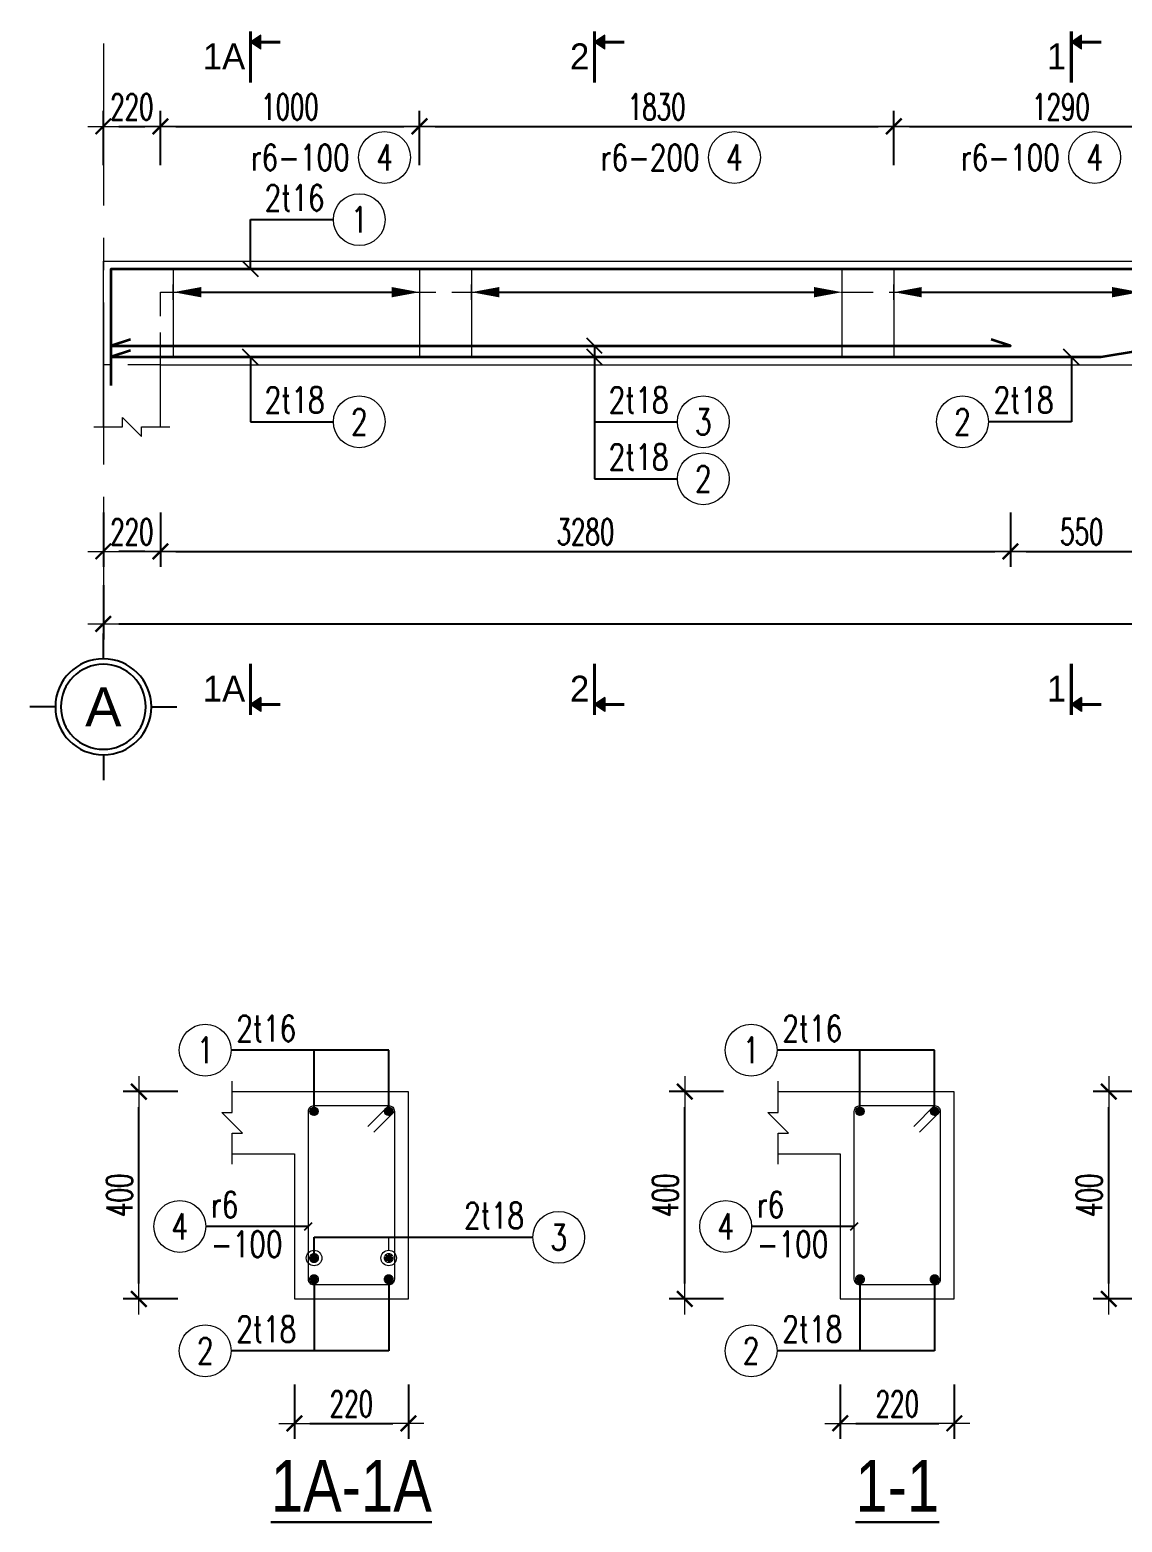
# Model space of a CAD drawing. Header units: millimetres. Extents: x -529861 to -223882, y -171969 to 61504.
# Drawn here: x -382178 to -377964, y -95928 to -90169 of the extents above; entities that cross this region are included whole.
import ezdxf
from ezdxf.enums import TextEntityAlignment as Align

# ---------------------------------------------------------------- set-up
doc = ezdxf.new("R2010")
doc.units = ezdxf.units.MM
doc.header["$LTSCALE"] = 5000
doc.linetypes.add('CENTER', pattern=[2, 1.25, -0.25, 0.25, -0.25])
doc.linetypes.add('HIDDEN', pattern=[0.375, 0.25, -0.125])
doc.layers.get('Defpoints').update_dxf_attribs({"color": 143})
for name, color, linetype, lineweight in [('dim', 8, 'Continuous', 18), ('kata_dim', 8, 'Continuous', 15), ('kata_grid', 8, 'CENTER', 5), ('kata_net khuat', 9, 'HIDDEN', 5), ('kata_net manh', 8, 'Continuous', 5), ('kata_net thay', 4, 'Continuous', 20), ('kata_text', 7, 'Continuous', 30), ('kata_thep chu', 1, 'Continuous', 35), ('kata_thep dai', 220, 'Continuous', 20)]:
    doc.layers.add(name, color=color, linetype=linetype, lineweight=lineweight)
doc.layers.add('text', color=255, linetype='Continuous')
doc.styles.add('AVANH', font='')
doc.styles.add('General text 1', font='')
doc.styles.add('kata_text', font='arial.ttf', dxfattribs={"width": 0.8})
doc.styles.add('vnsimpli', font='vnsimli.shx', dxfattribs={"width": 0.65})
doc.styles.get('AVANH').set_extended_font_data('.VnArialH')
doc.styles.get('General text 1').set_extended_font_data('.VnAvantH')
doc.dimstyles.new('kata_dim_20', dxfattribs={"dimscale": 20, "dimtxt": 2.5, "dimasz": 1.5, "dimexe": 1.5, "dimexo": 2.5, "dimtad": 1, "dimdec": 0, "dimzin": 0, "dimdsep": 46, "dimtxsty": 'vnsimpli', "dimblk": 'kata_block_ArchTick', "dimcen": 0.09, "dimdle": 1.2, "dimclrd": 8, "dimclre": 8, "dimclrt": 3, "dimadec": 0, "dimazin": 0, "dimtfac": 1, "dimtdec": 0, "dimtix": 1, "dimtofl": 0, "dimtmove": 0, "dimatfit": 3, "dimfxl": 3.75, "dimfxlon": 1, "dimtolj": 1, "dimtzin": 0, "dimarcsym": 0})
doc.dimstyles.new('kata_dim_40', dxfattribs={"dimscale": 40, "dimtxt": 2.5, "dimasz": 1.5, "dimexe": 1.5, "dimexo": 2.5, "dimtad": 1, "dimdec": 0, "dimzin": 0, "dimdsep": 46, "dimtxsty": 'vnsimpli', "dimblk": 'kata_block_ArchTick', "dimcen": 0.09, "dimdle": 1.2, "dimclrd": 8, "dimclre": 8, "dimclrt": 3, "dimadec": 0, "dimazin": 0, "dimtfac": 1, "dimtdec": 0, "dimtix": 1, "dimtofl": 0, "dimtmove": 0, "dimatfit": 3, "dimfxl": 3.75, "dimfxlon": 1, "dimtolj": 1, "dimtzin": 0, "dimarcsym": 0})
doc.dimstyles.new('kata_rai_thep', dxfattribs={"dimtxt": 2, "dimasz": 1, "dimexe": 0, "dimexo": 0, "dimtad": 1, "dimdec": 0, "dimzin": 12, "dimdsep": 46, "dimtxsty": 'kata_text', "dimblk": 'kata_block_RUNTIC', "dimcen": 0, "dimse1": 1, "dimse2": 1, "dimclrd": 6, "dimclre": 6, "dimclrt": 7, "dimadec": 0, "dimazin": 3, "dimtfac": 1, "dimtdec": 0, "dimtmove": 2, "dimatfit": 3, "dimldrblk": 'kata_block_LEADERTIC', "dimfxl": 1, "dimtolj": 1, "dimtzin": 0, "dimlwd": -1, "dimlwe": -1, "dimarcsym": 0})

# ---------------------------------------------------------------- blocks, each defined once
blk = doc.blocks.new('kata_block_ArchTick')
at = {"color": 8}
blk.add_line((1, 0), (-1, 0), dxfattribs=at)
at = {"color": 8, "const_width": 0.15}
blk.add_lwpolyline([(-0.5, -0.5), (0.5, 0.5)], dxfattribs=at)
blk = doc.blocks.new('*D752')
at = {"layer": 'Defpoints', "color": 0, "linetype": 'ByBlock', "ltscale": 1500, "transparency": 16777216}
for p in [(-381674.6, -90541.3), (-381894.6, -91061.3), (-381674.6, -91061.3)]:
    blk.add_point(p, dxfattribs=at)
at = {"layer": 'kata_dim', "color": 8, "linetype": 'ByBlock', "lineweight": -2, "ltscale": 1500, "transparency": 16777216}
for p, q in [((-381894.6, -90691.3), (-381894.6, -90481.3)), ((-381674.6, -90691.3), (-381674.6, -90481.3)), ((-381834.6, -90541.3), (-381734.6, -90541.3))]:
    blk.add_line(p, q, dxfattribs=at)
at = {"layer": 'kata_dim', "color": 8, "linetype": 'ByBlock', "lineweight": -2, "ltscale": 1500, "transparency": 16777216, "xscale": 60, "yscale": 60, "zscale": 60, "rotation": 180}
blk.add_blockref('kata_block_ArchTick', (-381894.6, -90541.3), dxfattribs=at)
at = {"layer": 'kata_dim', "color": 8, "linetype": 'ByBlock', "lineweight": -2, "ltscale": 1500, "transparency": 16777216, "xscale": 60, "yscale": 60, "zscale": 60}
blk.add_blockref('kata_block_ArchTick', (-381674.6, -90541.3), dxfattribs=at)
at = {"layer": 'kata_dim', "color": 3, "linetype": 'ByBlock', "ltscale": 1500, "transparency": 16777216, "insert": (-381784.6, -90466.3), "char_height": 100, "attachment_point": 5, "style": 'vnsimpli'}
blk.add_mtext('\\A1;220', dxfattribs=at)
blk = doc.blocks.new('*D754')
at = {"layer": 'Defpoints', "color": 0, "linetype": 'ByBlock', "ltscale": 1500, "transparency": 16777216}
for p in [(-380674.6, -90541.3), (-381674.6, -91061.3), (-380674.6, -91061.3)]:
    blk.add_point(p, dxfattribs=at)
at = {"layer": 'kata_dim', "color": 8, "linetype": 'ByBlock', "lineweight": -2, "ltscale": 1500, "transparency": 16777216}
for p, q in [((-381674.6, -90691.3), (-381674.6, -90481.3)), ((-380674.6, -90691.3), (-380674.6, -90481.3)), ((-381614.6, -90541.3), (-380734.6, -90541.3))]:
    blk.add_line(p, q, dxfattribs=at)
at = {"layer": 'kata_dim', "color": 8, "linetype": 'ByBlock', "lineweight": -2, "ltscale": 1500, "transparency": 16777216, "xscale": 60, "yscale": 60, "zscale": 60, "rotation": 180}
blk.add_blockref('kata_block_ArchTick', (-381674.6, -90541.3), dxfattribs=at)
at = {"layer": 'kata_dim', "color": 8, "linetype": 'ByBlock', "lineweight": -2, "ltscale": 1500, "transparency": 16777216, "xscale": 60, "yscale": 60, "zscale": 60}
blk.add_blockref('kata_block_ArchTick', (-380674.6, -90541.3), dxfattribs=at)
at = {"layer": 'kata_dim', "color": 3, "linetype": 'ByBlock', "ltscale": 1500, "transparency": 16777216, "insert": (-381174.6, -90466.3), "char_height": 100, "attachment_point": 5, "style": 'vnsimpli'}
blk.add_mtext('\\A1;1000', dxfattribs=at)
blk = doc.blocks.new('*D755')
at = {"layer": 'Defpoints', "color": 0, "linetype": 'ByBlock', "ltscale": 1500, "transparency": 16777216}
for p in [(-378844.6, -90541.3), (-380674.6, -91061.3), (-378844.6, -91061.3)]:
    blk.add_point(p, dxfattribs=at)
at = {"layer": 'kata_dim', "color": 8, "linetype": 'ByBlock', "lineweight": -2, "ltscale": 1500, "transparency": 16777216}
for p, q in [((-380674.6, -90691.3), (-380674.6, -90481.3)), ((-378844.6, -90691.3), (-378844.6, -90481.3)), ((-380614.6, -90541.3), (-378904.6, -90541.3))]:
    blk.add_line(p, q, dxfattribs=at)
at = {"layer": 'kata_dim', "color": 8, "linetype": 'ByBlock', "lineweight": -2, "ltscale": 1500, "transparency": 16777216, "xscale": 60, "yscale": 60, "zscale": 60, "rotation": 180}
blk.add_blockref('kata_block_ArchTick', (-380674.6, -90541.3), dxfattribs=at)
at = {"layer": 'kata_dim', "color": 8, "linetype": 'ByBlock', "lineweight": -2, "ltscale": 1500, "transparency": 16777216, "xscale": 60, "yscale": 60, "zscale": 60}
blk.add_blockref('kata_block_ArchTick', (-378844.6, -90541.3), dxfattribs=at)
at = {"layer": 'kata_dim', "color": 3, "linetype": 'ByBlock', "ltscale": 1500, "transparency": 16777216, "insert": (-379759.6, -90466.3), "char_height": 100, "attachment_point": 5, "style": 'vnsimpli'}
blk.add_mtext('\\A1;1830', dxfattribs=at)
blk = doc.blocks.new('*D756')
at = {"layer": 'Defpoints', "color": 0, "linetype": 'ByBlock', "ltscale": 1500, "transparency": 16777216}
for p in [(-377554.6, -90541.3), (-378844.6, -91061.3), (-377554.6, -91061.3)]:
    blk.add_point(p, dxfattribs=at)
at = {"layer": 'kata_dim', "color": 8, "linetype": 'ByBlock', "lineweight": -2, "ltscale": 1500, "transparency": 16777216}
for p, q in [((-378844.6, -90691.3), (-378844.6, -90481.3)), ((-377554.6, -90691.3), (-377554.6, -90481.3)), ((-378784.6, -90541.3), (-377614.6, -90541.3))]:
    blk.add_line(p, q, dxfattribs=at)
at = {"layer": 'kata_dim', "color": 8, "linetype": 'ByBlock', "lineweight": -2, "ltscale": 1500, "transparency": 16777216, "xscale": 60, "yscale": 60, "zscale": 60, "rotation": 180}
blk.add_blockref('kata_block_ArchTick', (-378844.6, -90541.3), dxfattribs=at)
at = {"layer": 'kata_dim', "color": 8, "linetype": 'ByBlock', "lineweight": -2, "ltscale": 1500, "transparency": 16777216, "xscale": 60, "yscale": 60, "zscale": 60}
blk.add_blockref('kata_block_ArchTick', (-377554.6, -90541.3), dxfattribs=at)
at = {"layer": 'kata_dim', "color": 3, "linetype": 'ByBlock', "ltscale": 1500, "transparency": 16777216, "insert": (-378199.6, -90466.3), "char_height": 100, "attachment_point": 5, "style": 'vnsimpli'}
blk.add_mtext('\\A1;1290', dxfattribs=at)
blk = doc.blocks.new('kata_block_GRID')
at = {"layer": 'dim', "color": 250, "linetype": 'Continuous', "lineweight": -3}
for p, q in [((0, 4.62), (0, 7.08)), ((-4.63, 0), (-7.09, 0)), ((4.63, 0), (7.09, 0)), ((0, -4.63), (0, -7.09))]:
    blk.add_line(p, q, dxfattribs=at)
at = {"layer": 'dim', "color": 250, "linetype": 'Continuous', "lineweight": -3, "extrusion": (0, 0, -1)}
blk.add_ellipse((0, 0), major_axis=(-4.63, 0), ratio=1, start_param=3.141414, end_param=9.424599, dxfattribs=at)
at = {"layer": 'dim', "color": 9, "linetype": 'Continuous', "lineweight": -3, "extrusion": (0, 0, -1)}
blk.add_ellipse((0, 0), major_axis=(-4.1, 0), ratio=1, start_param=3.140844, end_param=9.424029, dxfattribs=at)
at = {"layer": 'text', "color": 33, "style": 'AVANH'}
blk.add_attdef('GRID', text='', height=3.75, dxfattribs=at).set_placement((0, 0), align=Align.MIDDLE)
blk = doc.blocks.new('*D766')
at = {"layer": 'Defpoints', "color": 0, "linetype": 'ByBlock', "ltscale": 1500, "transparency": 16777216}
for p in [(-381894.6, -91461.3), (-370594.6, -91608.5), (-370594.6, -92461.3)]:
    blk.add_point(p, dxfattribs=at)
at = {"layer": 'kata_dim', "color": 8, "linetype": 'ByBlock', "lineweight": -2, "ltscale": 1500, "transparency": 16777216}
for p, q in [((-381894.6, -92311.3), (-381894.6, -92521.3)), ((-370594.6, -92311.3), (-370594.6, -92521.3)), ((-381834.6, -92461.3), (-370654.6, -92461.3))]:
    blk.add_line(p, q, dxfattribs=at)
at = {"layer": 'kata_dim', "color": 8, "linetype": 'ByBlock', "lineweight": -2, "ltscale": 1500, "transparency": 16777216, "xscale": 60, "yscale": 60, "zscale": 60, "rotation": 180}
blk.add_blockref('kata_block_ArchTick', (-381894.6, -92461.3), dxfattribs=at)
at = {"layer": 'kata_dim', "color": 8, "linetype": 'ByBlock', "lineweight": -2, "ltscale": 1500, "transparency": 16777216, "xscale": 60, "yscale": 60, "zscale": 60}
blk.add_blockref('kata_block_ArchTick', (-370594.6, -92461.3), dxfattribs=at)
at = {"layer": 'kata_dim', "color": 3, "linetype": 'ByBlock', "ltscale": 1500, "transparency": 16777216, "insert": (-376244.6, -92386.3), "char_height": 100, "attachment_point": 5, "style": 'vnsimpli'}
blk.add_mtext('\\A1;11300', dxfattribs=at)
blk = doc.blocks.new('*D767')
at = {"layer": 'Defpoints', "color": 0, "linetype": 'ByBlock', "ltscale": 1500, "transparency": 16777216}
for p in [(-381894.6, -91581.3), (-381674.6, -91581.3), (-381894.6, -92181.3)]:
    blk.add_point(p, dxfattribs=at)
at = {"layer": 'kata_dim', "color": 8, "linetype": 'ByBlock', "lineweight": -2, "ltscale": 1500, "transparency": 16777216}
for p, q in [((-381894.6, -92031.3), (-381894.6, -92241.3)), ((-381674.6, -92031.3), (-381674.6, -92241.3)), ((-381734.6, -92181.3), (-381834.6, -92181.3))]:
    blk.add_line(p, q, dxfattribs=at)
at = {"layer": 'kata_dim', "color": 8, "linetype": 'ByBlock', "lineweight": -2, "ltscale": 1500, "transparency": 16777216, "xscale": 60, "yscale": 60, "zscale": 60, "rotation": 180}
blk.add_blockref('kata_block_ArchTick', (-381894.6, -92181.3), dxfattribs=at)
at = {"layer": 'kata_dim', "color": 8, "linetype": 'ByBlock', "lineweight": -2, "ltscale": 1500, "transparency": 16777216, "xscale": 60, "yscale": 60, "zscale": 60}
blk.add_blockref('kata_block_ArchTick', (-381674.6, -92181.3), dxfattribs=at)
at = {"layer": 'kata_dim', "color": 3, "linetype": 'ByBlock', "ltscale": 1500, "transparency": 16777216, "insert": (-381784.6, -92106.3), "char_height": 100, "attachment_point": 5, "style": 'vnsimpli'}
blk.add_mtext('\\A1;220', dxfattribs=at)
blk = doc.blocks.new('*D768')
at = {"layer": 'Defpoints', "color": 0, "linetype": 'ByBlock', "ltscale": 1500, "transparency": 16777216}
for p in [(-378394.6, -91461.3), (-381674.6, -92031.3), (-378394.6, -92181.3)]:
    blk.add_point(p, dxfattribs=at)
at = {"layer": 'kata_dim', "color": 8, "linetype": 'ByBlock', "lineweight": -2, "ltscale": 1500, "transparency": 16777216}
for p, q in [((-378394.6, -92031.3), (-378394.6, -92241.3)), ((-381674.6, -92131.3), (-381674.6, -92241.3)), ((-381614.6, -92181.3), (-378454.6, -92181.3))]:
    blk.add_line(p, q, dxfattribs=at)
at = {"layer": 'kata_dim', "color": 8, "linetype": 'ByBlock', "lineweight": -2, "ltscale": 1500, "transparency": 16777216, "xscale": 60, "yscale": 60, "zscale": 60, "rotation": 180}
blk.add_blockref('kata_block_ArchTick', (-381674.6, -92181.3), dxfattribs=at)
at = {"layer": 'kata_dim', "color": 8, "linetype": 'ByBlock', "lineweight": -2, "ltscale": 1500, "transparency": 16777216, "xscale": 60, "yscale": 60, "zscale": 60}
blk.add_blockref('kata_block_ArchTick', (-378394.6, -92181.3), dxfattribs=at)
at = {"layer": 'kata_dim', "color": 3, "linetype": 'ByBlock', "ltscale": 1500, "transparency": 16777216, "insert": (-380034.6, -92106.3), "char_height": 100, "attachment_point": 5, "style": 'vnsimpli'}
blk.add_mtext('\\A1;3280', dxfattribs=at)
blk = doc.blocks.new('*D769')
at = {"layer": 'Defpoints', "color": 0, "linetype": 'ByBlock', "ltscale": 1500, "transparency": 16777216}
for p in [(-378394.6, -91461.3), (-377844.6, -91461.3), (-377844.6, -92181.3)]:
    blk.add_point(p, dxfattribs=at)
at = {"layer": 'kata_dim', "color": 8, "linetype": 'ByBlock', "lineweight": -2, "ltscale": 1500, "transparency": 16777216}
for p, q in [((-378394.6, -92031.3), (-378394.6, -92241.3)), ((-377844.6, -92031.3), (-377844.6, -92241.3)), ((-378334.6, -92181.3), (-377904.6, -92181.3))]:
    blk.add_line(p, q, dxfattribs=at)
at = {"layer": 'kata_dim', "color": 8, "linetype": 'ByBlock', "lineweight": -2, "ltscale": 1500, "transparency": 16777216, "xscale": 60, "yscale": 60, "zscale": 60, "rotation": 180}
blk.add_blockref('kata_block_ArchTick', (-378394.6, -92181.3), dxfattribs=at)
at = {"layer": 'kata_dim', "color": 8, "linetype": 'ByBlock', "lineweight": -2, "ltscale": 1500, "transparency": 16777216, "xscale": 60, "yscale": 60, "zscale": 60}
blk.add_blockref('kata_block_ArchTick', (-377844.6, -92181.3), dxfattribs=at)
at = {"layer": 'kata_dim', "color": 3, "linetype": 'ByBlock', "ltscale": 1500, "transparency": 16777216, "insert": (-378119.6, -92106.3), "char_height": 100, "attachment_point": 5, "style": 'vnsimpli'}
blk.add_mtext('\\A1;550', dxfattribs=at)
blk = doc.blocks.new('kata_block_RUNTIC')
at = {"layer": 'kata_dim', "color": 6}
blk.add_line((0, 0.75), (0, -0.75), dxfattribs=at)
blk.add_lwpolyline([(0, 0, 0, 1, 0), (-2.7, 0, 1, 1, 0)], format="xyseb", dxfattribs=at)
blk = doc.blocks.new('*D773')
at = {"layer": 'Defpoints', "color": 6, "linetype": 'ByBlock', "ltscale": 1500, "transparency": 16777216}
blk.add_line((-381584.6, -91181.3), (-380714.6, -91181.3), dxfattribs=at)
at = {"layer": 'Defpoints', "color": 0, "linetype": 'ByBlock', "ltscale": 1500, "transparency": 16777216}
for p in [(-381624.6, -91181.3), (-380674.6, -91181.3), (-380674.6, -91181.3)]:
    blk.add_point(p, dxfattribs=at)
at = {"layer": 'Defpoints', "color": 6, "linetype": 'ByBlock', "ltscale": 1500, "transparency": 16777216, "xscale": 40, "yscale": 40, "zscale": 40, "rotation": 180}
blk.add_blockref('kata_block_RUNTIC', (-381624.6, -91181.3), dxfattribs=at)
at = {"layer": 'Defpoints', "color": 6, "linetype": 'ByBlock', "ltscale": 1500, "transparency": 16777216, "xscale": 40, "yscale": 40, "zscale": 40}
blk.add_blockref('kata_block_RUNTIC', (-380674.6, -91181.3), dxfattribs=at)
blk = doc.blocks.new('kata_block_LEADERTIC')
at = {"layer": 'kata_dim', "color": 6}
blk.add_lwpolyline([(0, 0, 0, 1, 0), (-2.7, 0, 1, 1, 0)], format="xyseb", dxfattribs=at)
blk = doc.blocks.new('*D774')
at = {"layer": 'Defpoints', "color": 6, "linetype": 'ByBlock', "ltscale": 1500, "transparency": 16777216}
blk.add_line((-380434.6, -91181.3), (-379084.6, -91181.3), dxfattribs=at)
at = {"layer": 'Defpoints', "color": 0, "linetype": 'ByBlock', "ltscale": 1500, "transparency": 16777216}
for p in [(-380474.6, -91181.3), (-379044.6, -91181.3), (-379044.6, -91181.3)]:
    blk.add_point(p, dxfattribs=at)
at = {"layer": 'Defpoints', "color": 6, "linetype": 'ByBlock', "ltscale": 1500, "transparency": 16777216, "xscale": 40, "yscale": 40, "zscale": 40, "rotation": 180}
blk.add_blockref('kata_block_RUNTIC', (-380474.6, -91181.3), dxfattribs=at)
at = {"layer": 'Defpoints', "color": 6, "linetype": 'ByBlock', "ltscale": 1500, "transparency": 16777216, "xscale": 40, "yscale": 40, "zscale": 40}
blk.add_blockref('kata_block_RUNTIC', (-379044.6, -91181.3), dxfattribs=at)
blk = doc.blocks.new('*D775')
at = {"layer": 'Defpoints', "color": 6, "linetype": 'ByBlock', "ltscale": 1500, "transparency": 16777216}
blk.add_line((-378804.6, -91181.3), (-377934.6, -91181.3), dxfattribs=at)
at = {"layer": 'Defpoints', "color": 0, "linetype": 'ByBlock', "ltscale": 1500, "transparency": 16777216}
for p in [(-378844.6, -91181.3), (-377894.6, -91181.3), (-377894.6, -91181.3)]:
    blk.add_point(p, dxfattribs=at)
at = {"layer": 'Defpoints', "color": 6, "linetype": 'ByBlock', "ltscale": 1500, "transparency": 16777216, "xscale": 40, "yscale": 40, "zscale": 40, "rotation": 180}
blk.add_blockref('kata_block_RUNTIC', (-378844.6, -91181.3), dxfattribs=at)
at = {"layer": 'Defpoints', "color": 6, "linetype": 'ByBlock', "ltscale": 1500, "transparency": 16777216, "xscale": 40, "yscale": 40, "zscale": 40}
blk.add_blockref('kata_block_RUNTIC', (-377894.6, -91181.3), dxfattribs=at)
blk = doc.blocks.new('*U54')
blk.add_circle((2.5, 0), 2.5)
at = {"layer": 'kata_text', "color": 3, "style": 'vnsimpli', "width": 0.75}
blk.add_attdef('DK2', text='', height=2.5, dxfattribs=at).set_placement((-0.85, 0.85), align=Align.RIGHT)
at = {"layer": 'kata_text', "color": 7, "style": 'vnsimpli', "width": 0.75}
blk.add_attdef('SH3', text='', height=2.5, dxfattribs=at).set_placement((2.5, 0), align=Align.MIDDLE)
blk = doc.blocks.new('*D782')
at = {"layer": 'Defpoints', "color": 0, "linetype": 'ByBlock', "ltscale": 1500, "transparency": 16777216}
for p in [(-379051.2, -95066.3), (-378611.2, -95066.3), (-378611.2, -95546.3)]:
    blk.add_point(p, dxfattribs=at)
at = {"layer": 'kata_dim', "color": 8, "linetype": 'ByBlock', "lineweight": -2, "ltscale": 1500, "transparency": 16777216}
for p, q in [((-379051.2, -95396.3), (-379051.2, -95606.3)), ((-378611.2, -95396.3), (-378611.2, -95606.3)), ((-378991.2, -95546.3), (-378671.2, -95546.3))]:
    blk.add_line(p, q, dxfattribs=at)
at = {"layer": 'kata_dim', "color": 8, "linetype": 'ByBlock', "lineweight": -2, "ltscale": 1500, "transparency": 16777216, "xscale": 60, "yscale": 60, "zscale": 60, "rotation": 180}
blk.add_blockref('kata_block_ArchTick', (-379051.2, -95546.3), dxfattribs=at)
at = {"layer": 'kata_dim', "color": 8, "linetype": 'ByBlock', "lineweight": -2, "ltscale": 1500, "transparency": 16777216, "xscale": 60, "yscale": 60, "zscale": 60}
blk.add_blockref('kata_block_ArchTick', (-378611.2, -95546.3), dxfattribs=at)
at = {"layer": 'kata_dim', "color": 3, "linetype": 'ByBlock', "ltscale": 1500, "transparency": 16777216, "insert": (-378831.2, -95471.3), "char_height": 100, "attachment_point": 5, "style": 'vnsimpli'}
blk.add_mtext('\\A1;220', dxfattribs=at)
blk = doc.blocks.new('kata_block_TD')
at = {"color": 6, "linetype": 'ByBlock', "lineweight": -2, "style": 'kata_text', "width": 0.8}
blk.add_attdef('SECTDET2', text='', height=5, dxfattribs=at).set_placement((0, 7.97), align=Align.CENTER)
at = {"color": 0, "linetype": 'ByBlock', "lineweight": -2, "style": 'kata_text', "width": 0.8}
blk.add_attdef('SECTDET1', text='', height=5, dxfattribs=at).set_placement((0, 1.47), align=Align.CENTER)
blk = doc.blocks.new('*D783')
at = {"layer": 'Defpoints', "color": 0, "linetype": 'ByBlock', "ltscale": 1500, "transparency": 16777216}
for p in [(-379651.2, -94266.3), (-379051.2, -94266.3), (-379051.2, -95066.3)]:
    blk.add_point(p, dxfattribs=at)
at = {"layer": 'kata_dim', "color": 8, "linetype": 'ByBlock', "lineweight": -2, "ltscale": 1500, "transparency": 16777216}
for p, q in [((-379501.2, -94266.3), (-379711.2, -94266.3)), ((-379651.2, -95006.3), (-379651.2, -94326.3)), ((-379501.2, -95066.3), (-379711.2, -95066.3))]:
    blk.add_line(p, q, dxfattribs=at)
at = {"layer": 'kata_dim', "color": 8, "linetype": 'ByBlock', "lineweight": -2, "ltscale": 1500, "transparency": 16777216, "xscale": 60, "yscale": 60, "zscale": 60}
for p, rotation in [((-379651.2, -94266.3), 90), ((-379651.2, -95066.3), 270)]:
    blk.add_blockref('kata_block_ArchTick', p, dxfattribs=dict(at, rotation=rotation))
at = {"layer": 'kata_dim', "color": 3, "linetype": 'ByBlock', "ltscale": 1500, "transparency": 16777216, "insert": (-379726.2, -94666.3), "char_height": 100, "attachment_point": 5, "rotation": 90, "style": 'vnsimpli'}
blk.add_mtext('\\A1;400', dxfattribs=at)
blk = doc.blocks.new('kata_block_THEP')
at = {"layer": 'kata_thep chu', "color": 0}
for p, q in [((-0.5, 0), (0.5, 0)), ((-0.35, 0.35), (0.35, -0.35)), ((0.35, 0.35), (-0.35, -0.35)), ((0, 0.5), (0, -0.5))]:
    blk.add_line(p, q, dxfattribs=at)
at = {"layer": 'kata_thep chu', "color": 0, "const_width": 0.0833}
blk.add_lwpolyline([(-0.5, 0, 1), (0.5, 0, 1), (-0.5, 0, 1)], format="xyb", dxfattribs=at)
blk = doc.blocks.new('*U68')
blk.add_circle((-2.5, 0), 2.5)
at = {"layer": 'kata_text', "color": 3, "style": 'vnsimpli', "width": 0.75}
blk.add_attdef('DK1', (0.5, 0.85), '', height=2.5, dxfattribs=at)
at = {"layer": 'kata_text', "color": 7, "style": 'vnsimpli', "width": 0.75}
blk.add_attdef('SH2', text='', height=2.5, dxfattribs=at).set_placement((-2.5, 0), align=Align.MIDDLE)
blk = doc.blocks.new('*U70')
blk.add_circle((-2.5, 0), 2.5)
at = {"layer": 'kata_text', "color": 3, "style": 'vnsimpli', "width": 0.75}
for tag, p in [('DK1', (0.5, 0.85)), ('KC1', (0.5, -2.97))]:
    blk.add_attdef(tag, p, '', height=2.5, dxfattribs=at)
at = {"layer": 'kata_text', "color": 7, "style": 'vnsimpli', "width": 0.75}
blk.add_attdef('SH2', text='', height=2.5, dxfattribs=at).set_placement((-2.5, 0), align=Align.MIDDLE)
blk = doc.blocks.new('*U87')
blk.add_circle((2.5, 0), 2.5)
at = {"layer": 'kata_text', "color": 3, "style": 'vnsimpli', "width": 0.75}
blk.add_attdef('DKKC2', text='', height=2.5, dxfattribs=at).set_placement((-0.85, -1.25), align=Align.RIGHT)
at = {"layer": 'kata_text', "color": 7, "style": 'vnsimpli', "width": 0.75}
blk.add_attdef('SH3', text='', height=2.5, dxfattribs=at).set_placement((2.5, 0), align=Align.MIDDLE)
blk = doc.blocks.new('kata_block_SECBAL')
blk.add_hatch(color=2).paths.add_polyline_path([(0.99, 3.81), (0, 3.13), (0.99, 2.46)])
at = {"color": 2}
for p, q in [((0.99, 3.81), (0, 3.13)), ((0.99, 2.46), (0, 3.13)), ((0.99, 2.46), (0.99, 3.81))]:
    blk.add_line(p, q, dxfattribs=at)
at = {"color": 2, "const_width": 0.3}
for points in [[(0, -0.8), (0, 4.16)], [(0.99, 3.13), (2.89, 3.13)]]:
    blk.add_lwpolyline(points, dxfattribs=at)
at = {"color": 2, "linetype": 'ByBlock', "lineweight": -2, "style": 'General text 1'}
blk.add_attdef('DETAIL', text='', height=2.5, dxfattribs=at).set_placement((-0.5, 1.75), align=Align.MIDDLE_RIGHT)
blk = doc.blocks.new('*U88')
blk.add_hatch(color=2).paths.add_polyline_path([(0.99, -0.45), (0, 0.22), (0.99, 0.9)])
at = {"color": 2}
for p, q in [((0.99, 0.9), (0, 0.22)), ((0.99, -0.45), (0, 0.22)), ((0.99, 0.9), (0.99, -0.45))]:
    blk.add_line(p, q, dxfattribs=at)
at = {"color": 2, "const_width": 0.3}
for points in [[(0, 4.16), (0, -0.8)], [(0.99, 0.22), (2.89, 0.22)]]:
    blk.add_lwpolyline(points, dxfattribs=at)
at = {"color": 2, "linetype": 'ByBlock', "lineweight": -2, "style": 'General text 1'}
blk.add_attdef('DETAIL', text='', height=2.5, dxfattribs=at).set_placement((-0.5, 1.75), align=Align.MIDDLE_RIGHT)
blk = doc.blocks.new('*D785')
at = {"layer": 'Defpoints', "color": 0, "linetype": 'ByBlock', "ltscale": 1500, "transparency": 16777216}
for p in [(-378015.6, -94266.3), (-377415.6, -94266.3), (-377415.6, -95066.3)]:
    blk.add_point(p, dxfattribs=at)
at = {"layer": 'kata_dim', "color": 8, "linetype": 'ByBlock', "lineweight": -2, "ltscale": 1500, "transparency": 16777216}
for p, q in [((-377865.6, -94266.3), (-378075.6, -94266.3)), ((-378015.6, -95006.3), (-378015.6, -94326.3)), ((-377865.6, -95066.3), (-378075.6, -95066.3))]:
    blk.add_line(p, q, dxfattribs=at)
at = {"layer": 'kata_dim', "color": 8, "linetype": 'ByBlock', "lineweight": -2, "ltscale": 1500, "transparency": 16777216, "xscale": 60, "yscale": 60, "zscale": 60}
for p, rotation in [((-378015.6, -94266.3), 90), ((-378015.6, -95066.3), 270)]:
    blk.add_blockref('kata_block_ArchTick', p, dxfattribs=dict(at, rotation=rotation))
at = {"layer": 'kata_dim', "color": 3, "linetype": 'ByBlock', "ltscale": 1500, "transparency": 16777216, "insert": (-378090.6, -94666.3), "char_height": 100, "attachment_point": 5, "rotation": 90, "style": 'vnsimpli'}
blk.add_mtext('\\A1;400', dxfattribs=at)
blk = doc.blocks.new('*D792')
at = {"layer": 'Defpoints', "color": 0, "linetype": 'ByBlock', "ltscale": 1500, "transparency": 16777216}
for p in [(-381157.5, -95066.3), (-380717.5, -95066.3), (-380717.5, -95546.3)]:
    blk.add_point(p, dxfattribs=at)
at = {"layer": 'kata_dim', "color": 8, "linetype": 'ByBlock', "lineweight": -2, "ltscale": 1500, "transparency": 16777216}
for p, q in [((-381157.5, -95396.3), (-381157.5, -95606.3)), ((-380717.5, -95396.3), (-380717.5, -95606.3)), ((-381097.5, -95546.3), (-380777.5, -95546.3))]:
    blk.add_line(p, q, dxfattribs=at)
at = {"layer": 'kata_dim', "color": 8, "linetype": 'ByBlock', "lineweight": -2, "ltscale": 1500, "transparency": 16777216, "xscale": 60, "yscale": 60, "zscale": 60, "rotation": 180}
blk.add_blockref('kata_block_ArchTick', (-381157.5, -95546.3), dxfattribs=at)
at = {"layer": 'kata_dim', "color": 8, "linetype": 'ByBlock', "lineweight": -2, "ltscale": 1500, "transparency": 16777216, "xscale": 60, "yscale": 60, "zscale": 60}
blk.add_blockref('kata_block_ArchTick', (-380717.5, -95546.3), dxfattribs=at)
at = {"layer": 'kata_dim', "color": 3, "linetype": 'ByBlock', "ltscale": 1500, "transparency": 16777216, "insert": (-380937.5, -95471.3), "char_height": 100, "attachment_point": 5, "style": 'vnsimpli'}
blk.add_mtext('\\A1;220', dxfattribs=at)
blk = doc.blocks.new('*D793')
at = {"layer": 'Defpoints', "color": 0, "linetype": 'ByBlock', "ltscale": 1500, "transparency": 16777216}
for p in [(-381757.5, -94266.3), (-381157.5, -94266.3), (-381157.5, -95066.3)]:
    blk.add_point(p, dxfattribs=at)
at = {"layer": 'kata_dim', "color": 8, "linetype": 'ByBlock', "lineweight": -2, "ltscale": 1500, "transparency": 16777216}
for p, q in [((-381607.5, -94266.3), (-381817.5, -94266.3)), ((-381757.5, -95006.3), (-381757.5, -94326.3)), ((-381607.5, -95066.3), (-381817.5, -95066.3))]:
    blk.add_line(p, q, dxfattribs=at)
at = {"layer": 'kata_dim', "color": 8, "linetype": 'ByBlock', "lineweight": -2, "ltscale": 1500, "transparency": 16777216, "xscale": 60, "yscale": 60, "zscale": 60}
for p, rotation in [((-381757.5, -94266.3), 90), ((-381757.5, -95066.3), 270)]:
    blk.add_blockref('kata_block_ArchTick', p, dxfattribs=dict(at, rotation=rotation))
at = {"layer": 'kata_dim', "color": 3, "linetype": 'ByBlock', "ltscale": 1500, "transparency": 16777216, "insert": (-381832.5, -94666.3), "char_height": 100, "attachment_point": 5, "rotation": 90, "style": 'vnsimpli'}
blk.add_mtext('\\A1;400', dxfattribs=at)

msp = doc.modelspace()

# ---------------------------------------------------------------- linework, layer by layer
at = {"layer": 'kata_dim', "linetype": 'ByBlock', "ltscale": 1500}
for points in [[(-381931.31, -91701.3), (-381821.31, -91701.3), (-381821.31, -91664.64), (-381747.98, -91737.97), (-381747.98, -91701.3), (-381637.98, -91701.3)], [(-381397.53, -94546.34), (-381397.53, -94426.34), (-381357.53, -94426.34), (-381437.53, -94346.34), (-381397.53, -94346.34), (-381397.53, -94226.34)], [(-379291.23, -94546.34), (-379291.23, -94426.34), (-379251.23, -94426.34), (-379331.23, -94346.34), (-379291.23, -94346.34), (-379291.23, -94226.34)]]:
    msp.add_lwpolyline(points, dxfattribs=at)
at = {"layer": 'kata_grid', "ltscale": 0.1}
msp.add_line((-381894.64, -90221.3), (-381894.64, -92501.3), dxfattribs=at)
at = {"layer": 'kata_net khuat', "ltscale": 0.1}
for p, q in [((-381894.64, -91061.3), (-381674.64, -91061.3)), ((-381674.64, -91461.3), (-381894.64, -91461.3))]:
    msp.add_line(p, q, dxfattribs=at)
msp.add_lwpolyline([(-381674.64, -91461.3), (-381674.64, -91181.3), (-377744.64, -91181.3), (-377744.64, -91461.3)], dxfattribs=at)
at = {"layer": 'kata_net manh', "linetype": 'ByBlock', "ltscale": 1500}
msp.add_line((-380793.53, -94878.34), (-380793.53, -94828.34), dxfattribs=at)
for centre in [(-381081.53, -94908.34), (-380793.53, -94908.34)]:
    msp.add_circle(centre, 30, dxfattribs=at)
at = {"layer": 'kata_net thay', "linetype": 'ByBlock', "ltscale": 1500}
for p, q in [((-381894.64, -91461.3), (-381894.64, -91061.3)), ((-381894.64, -91061.3), (-377554.64, -91061.3)), ((-381894.64, -91701.3), (-381894.64, -91461.3)), ((-381894.64, -91461.3), (-381894.64, -91461.3))]:
    msp.add_line(p, q, dxfattribs=at)
for points in [[(-381674.64, -91701.3), (-381674.64, -91461.3), (-377844.64, -91461.3), (-377844.64, -91701.3)], [(-381397.53, -94506.34), (-381157.53, -94506.34), (-381157.53, -95066.34), (-380717.53, -95066.34), (-380717.53, -94266.34), (-381157.53, -94266.34), (-381157.53, -94266.34), (-381397.53, -94266.34)], [(-379291.23, -94506.34), (-379051.23, -94506.34), (-379051.23, -95066.34), (-378611.23, -95066.34), (-378611.23, -94266.34), (-379051.23, -94266.34), (-379051.23, -94266.34), (-379291.23, -94266.34)]]:
    msp.add_lwpolyline(points, dxfattribs=at)
at = {"layer": 'kata_thep chu', "linetype": 'ByBlock', "ltscale": 1500}
for points in [[(-381864.64, -91541.3), (-381864.64, -91091.3), (-381864.64, -91091.3), (-375132.24, -91091.3), (-374832.24, -91141.3), (-370624.64, -91141.3), (-370624.64, -91141.3), (-370624.64, -91421.88)], [(-381789.64, -91406.3), (-381864.64, -91431.3), (-378044.64, -91431.3), (-377444.64, -91331.3), (-375044.64, -91331.3), (-374444.64, -91431.3), (-370624.64, -91431.3), (-370699.64, -91406.3)], [(-381789.64, -91363.3), (-381864.64, -91388.3), (-378394.64, -91388.3), (-378469.64, -91363.3)]]:
    msp.add_lwpolyline(points, dxfattribs=at)
at = {"layer": 'kata_thep dai', "linetype": 'ByBlock', "ltscale": 30}
for p, q in [((-381624.64, -91088.3), (-381624.64, -91434.3)), ((-380674.64, -91088.3), (-380674.64, -91434.3)), ((-380474.64, -91088.3), (-380474.64, -91434.3)), ((-379044.64, -91088.3), (-379044.64, -91434.3)), ((-378844.64, -91088.3), (-378844.64, -91434.3))]:
    msp.add_line(p, q, dxfattribs=at)
at = {"layer": 'kata_thep dai', "linetype": 'ByBlock', "ltscale": 1500}
for points in [[(-380873.53, -94400.34), (-380793.53, -94320.34, -0.4142136), (-380771.53, -94342.34), (-380771.53, -94990.34, -0.4142136), (-380793.53, -95012.34), (-381081.53, -95012.34, -0.4142136), (-381103.53, -94990.34), (-381103.53, -94342.34, -0.4142136), (-381081.53, -94320.34), (-380793.53, -94320.34, -0.4142136), (-380771.53, -94342.34), (-380851.53, -94422.34)], [(-378767.23, -94400.34), (-378687.23, -94320.34, -0.4142136), (-378665.23, -94342.34), (-378665.23, -94990.34, -0.4142136), (-378687.23, -95012.34), (-378975.23, -95012.34, -0.4142136), (-378997.23, -94990.34), (-378997.23, -94342.34, -0.4142136), (-378975.23, -94320.34), (-378687.23, -94320.34, -0.4142136), (-378665.23, -94342.34), (-378745.23, -94422.34)]]:
    msp.add_lwpolyline(points, format="xyb", dxfattribs=at)

# ---------------------------------------------------------------- block references
at = {"layer": 'kata_dim', "color": 2, "linetype": 'ByBlock', "ltscale": 1500, "xscale": 40, "yscale": 40, "zscale": 40}
for name, p, values in [('kata_block_SECBAL', (-381327.14, -90341.3), {'DETAIL': '1A'}), ('kata_block_SECBAL', (-379999.64, -90341.3), {'DETAIL': '2'}), ('kata_block_SECBAL', (-378159.64, -90341.3), {'DETAIL': '1'}), ('*U88', (-381327.14, -92781.3), {'DETAIL': '1A'}), ('*U88', (-379999.64, -92781.3), {'DETAIL': '2'}), ('*U88', (-378159.64, -92781.3), {'DETAIL': '1'})]:
    msp.add_blockref(name, p, dxfattribs=at).add_auto_attribs(values)
at = {"layer": 'kata_dim', "linetype": 'ByBlock', "ltscale": 1500, "xscale": 40, "yscale": 40, "zscale": 40}
msp.add_blockref('kata_block_GRID', (-381894.64, -92781.3), dxfattribs=at).add_auto_attribs({'GRID': 'A'})
at = {"layer": 'kata_net manh', "linetype": 'ByBlock', "ltscale": 1500, "xscale": 40, "yscale": 40, "zscale": 40}
for name, p, values in [('*U87', (-380909.64, -90661.3), {'SH3': '4', 'DKKC2': 'r6-100'}), ('*U87', (-379559.64, -90661.3), {'SH3': '4', 'DKKC2': 'r6-200'}), ('*U87', (-378169.64, -90661.3), {'SH3': '4', 'DKKC2': 'r6-100'}), ('*U54', (-381007.14, -90901.3), {'SH3': '1', 'DK2': '2t16'}), ('*U54', (-381007.14, -91681.3), {'SH3': '2', 'DK2': '2t18'}), ('*U54', (-379679.64, -91681.3), {'SH3': '3', 'DK2': '2t18'}), ('*U68', (-378479.64, -91681.3), {'SH2': '2', 'DK1': '2t18'}), ('*U54', (-379679.64, -91901.3), {'SH3': '2', 'DK2': '2t18'}), ('*U68', (-381401.53, -94106.34), {'SH2': '1', 'DK1': '2t16'}), ('*U68', (-379295.23, -94106.34), {'SH2': '1', 'DK1': '2t16'}), ('*U70', (-381499.53, -94786.34), {'SH2': '4', 'DK1': 'r6', 'KC1': '-100'}), ('*U70', (-379393.23, -94786.34), {'SH2': '4', 'DK1': 'r6', 'KC1': '-100'}), ('*U54', (-380237.53, -94828.34), {'SH3': '3', 'DK2': '2t18'}), ('*U68', (-381401.53, -95266.34), {'SH2': '2', 'DK1': '2t18'}), ('*U68', (-379295.23, -95266.34), {'SH2': '2', 'DK1': '2t18'})]:
    msp.add_blockref(name, p, dxfattribs=at).add_auto_attribs(values)
at = {"layer": 'kata_text', "linetype": 'ByBlock', "ltscale": 1500}
ref = msp.add_blockref('kata_block_TD', (-380937.53, -95946.34), dxfattribs=dict(at, xscale=40, yscale=40, zscale=40))
ref.add_attrib('SECTDET1', '%%u1A-1A', dxfattribs={"layer": '0', "color": 0, "linetype": 'ByBlock', "lineweight": -2, "height": 200, "style": 'kata_text', "width": 0.8}).set_placement((-380937.53, -95887.51), align=Align.CENTER)
ref = msp.add_blockref('kata_block_TD', (-378831.23, -95946.34), dxfattribs=dict(at, xscale=40, yscale=40, zscale=40))
ref.add_attrib('SECTDET1', '%%u1-1', dxfattribs={"layer": '0', "color": 0, "linetype": 'ByBlock', "lineweight": -2, "height": 200, "style": 'kata_text', "width": 0.8}).set_placement((-378831.23, -95887.51), align=Align.CENTER)
at = {"layer": 'kata_thep chu', "linetype": 'ByBlock', "ltscale": 1500}
for p, xscale, yscale, zscale in [((-381081.53, -94342.34), 32, 32, 32), ((-380793.53, -94342.34), 32, 32, 32), ((-378975.23, -94342.34), 32, 32, 32), ((-378687.23, -94342.34), 32, 32, 32), ((-381081.53, -94908.34), 36, 36, 36), ((-380793.53, -94908.34), 36, 36, 36), ((-381081.53, -94990.34), 36, 36, 36), ((-380793.53, -94990.34), 36, 36, 36), ((-378975.23, -94990.34), 36, 36, 36), ((-378687.23, -94990.34), 36, 36, 36)]:
    msp.add_blockref('kata_block_THEP', p, dxfattribs=dict(at, xscale=xscale, yscale=yscale, zscale=zscale))

# ---------------------------------------------------------------- dimensions: what is measured, and where the dimension line sits
at = {"layer": 'Defpoints', "linetype": 'ByBlock', "ltscale": 1500}
for p1, p2, picture, middle in [((-381624.64, -91181.3), (-380674.64, -91181.3), '*D773', (-381149.64, -91181.3)), ((-380474.64, -91181.3), (-379044.64, -91181.3), '*D774', (-379759.64, -91181.3)), ((-378844.64, -91181.3), (-377894.64, -91181.3), '*D775', (-378369.64, -91181.3))]:
    dim = msp.add_aligned_dim(p1=p1, p2=p2, distance=0, text=' ', dimstyle='kata_rai_thep', override={"dimscale": 40}, dxfattribs=at)
    dim.commit()
    dim.dimension.update_dxf_attribs({"geometry": picture, "text_midpoint": middle})
at = {"layer": 'kata_dim', "linetype": 'ByBlock', "ltscale": 1500}
for base, p1, p2, picture, middle in [((-381674.64, -90541.3), (-381894.64, -91061.3), (-381674.64, -91061.3), '*D752', (-381784.64, -90466.3)), ((-380674.64, -90541.3), (-381674.64, -91061.3), (-380674.64, -91061.3), '*D754', (-381174.64, -90466.3)), ((-378844.64, -90541.3), (-380674.64, -91061.3), (-378844.64, -91061.3), '*D755', (-379759.64, -90466.3)), ((-377554.64, -90541.3), (-378844.64, -91061.3), (-377554.64, -91061.3), '*D756', (-378199.64, -90466.3)), ((-370594.64, -92461.3), (-381894.64, -91461.3), (-370594.64, -91608.49), '*D766', (-376244.64, -92386.3)), ((-378394.64, -92181.3), (-381674.64, -92031.3), (-378394.64, -91461.3), '*D768', (-380034.64, -92106.3)), ((-377844.64, -92181.3), (-378394.64, -91461.3), (-377844.64, -91461.3), '*D769', (-378119.64, -92106.3)), ((-381894.64, -92181.3), (-381674.64, -91581.3), (-381894.64, -91581.3), '*D767', (-381784.64, -92106.3))]:
    dim = msp.add_linear_dim(base=base, p1=p1, p2=p2, dimstyle='kata_dim_40', dxfattribs=at)
    dim.commit()
    dim.dimension.update_dxf_attribs({"geometry": picture, "text_midpoint": middle})
for base, p1, p2, picture, middle in [((-381757.53, -94266.34), (-381157.53, -95066.34), (-381157.53, -94266.34), '*D793', (-381832.53, -94666.34)), ((-379651.23, -94266.34), (-379051.23, -95066.34), (-379051.23, -94266.34), '*D783', (-379726.23, -94666.34)), ((-378015.58, -94266.34), (-377415.58, -95066.34), (-377415.58, -94266.34), '*D785', (-378090.58, -94666.34))]:
    dim = msp.add_linear_dim(base=base, p1=p1, p2=p2, angle=270, dimstyle='kata_dim_40', override={"dimlfac": 0.5}, dxfattribs=at)
    dim.commit()
    dim.dimension.update_dxf_attribs({"geometry": picture, "text_midpoint": middle})
for base, p1, p2, picture, middle in [((-380717.53, -95546.34), (-381157.53, -95066.34), (-380717.53, -95066.34), '*D792', (-380937.53, -95471.34)), ((-378611.23, -95546.34), (-379051.23, -95066.34), (-378611.23, -95066.34), '*D782', (-378831.23, -95471.34))]:
    dim = msp.add_linear_dim(base=base, p1=p1, p2=p2, dimstyle='kata_dim_40', override={"dimlfac": 0.5}, dxfattribs=at)
    dim.commit()
    dim.dimension.update_dxf_attribs({"geometry": picture, "text_midpoint": middle})

# ---------------------------------------------------------------- leaders
at = {"layer": 'kata_net manh', "linetype": 'ByBlock', "ltscale": 1500}
for points, dimstyle, override in [([(-381327.14, -91091.3), (-381327.14, -90901.3), (-381007.14, -90901.3)], 'kata_dim_40', {"dimldrblk": 'Oblique'}), ([(-379999.64, -91388.3), (-379999.64, -91681.3), (-379679.64, -91681.3)], 'kata_dim_40', {"dimldrblk": 'Oblique'}), ([(-381327.14, -91431.3), (-381327.14, -91681.3), (-381007.14, -91681.3)], 'kata_dim_40', {"dimldrblk": 'Oblique'}), ([(-379999.64, -91431.3), (-379999.64, -91901.3), (-379679.64, -91901.3)], 'kata_dim_40', {"dimldrblk": 'Oblique'}), ([(-378159.64, -91431.3), (-378159.64, -91681.3), (-378479.64, -91681.3)], 'kata_dim_40', {"dimldrblk": 'Oblique'}), ([(-381081.53, -94342.34), (-381081.53, -94106.34), (-381401.53, -94106.34)], 'kata_dim_20', {"dimldrblk": 'DotBlank'}), ([(-380793.53, -94342.34), (-380793.53, -94106.34), (-381401.53, -94106.34)], 'kata_dim_20', {"dimldrblk": 'DotBlank'}), ([(-378975.23, -94342.34), (-378975.23, -94106.34), (-379295.23, -94106.34)], 'kata_dim_20', {"dimldrblk": 'DotBlank'}), ([(-378687.23, -94342.34), (-378687.23, -94106.34), (-379295.23, -94106.34)], 'kata_dim_20', {"dimldrblk": 'DotBlank'}), ([(-381103.53, -94786.34), (-381499.53, -94786.34)], 'kata_dim_20', {"dimldrblk": 'Oblique'}), ([(-378997.23, -94786.34), (-379393.23, -94786.34)], 'kata_dim_20', {"dimldrblk": 'Oblique'}), ([(-381081.53, -94908.34), (-381081.53, -94828.34), (-380237.53, -94828.34)], 'kata_dim_20', {"dimldrblk": 'DotBlank'}), ([(-381081.53, -94990.34), (-381081.53, -95266.34), (-381401.53, -95266.34)], 'kata_dim_20', {"dimldrblk": 'DotBlank'}), ([(-380793.53, -94990.34), (-380793.53, -95266.34), (-381401.53, -95266.34)], 'kata_dim_20', {"dimldrblk": 'DotBlank'}), ([(-378975.23, -94990.34), (-378975.23, -95266.34), (-379295.23, -95266.34)], 'kata_dim_20', {"dimldrblk": 'DotBlank'}), ([(-378687.23, -94990.34), (-378687.23, -95266.34), (-379295.23, -95266.34)], 'kata_dim_20', {"dimldrblk": 'DotBlank'})]:
    msp.add_leader(points, dimstyle=dimstyle, override=override, dxfattribs=at)

doc.saveas('drawing.dxf')
